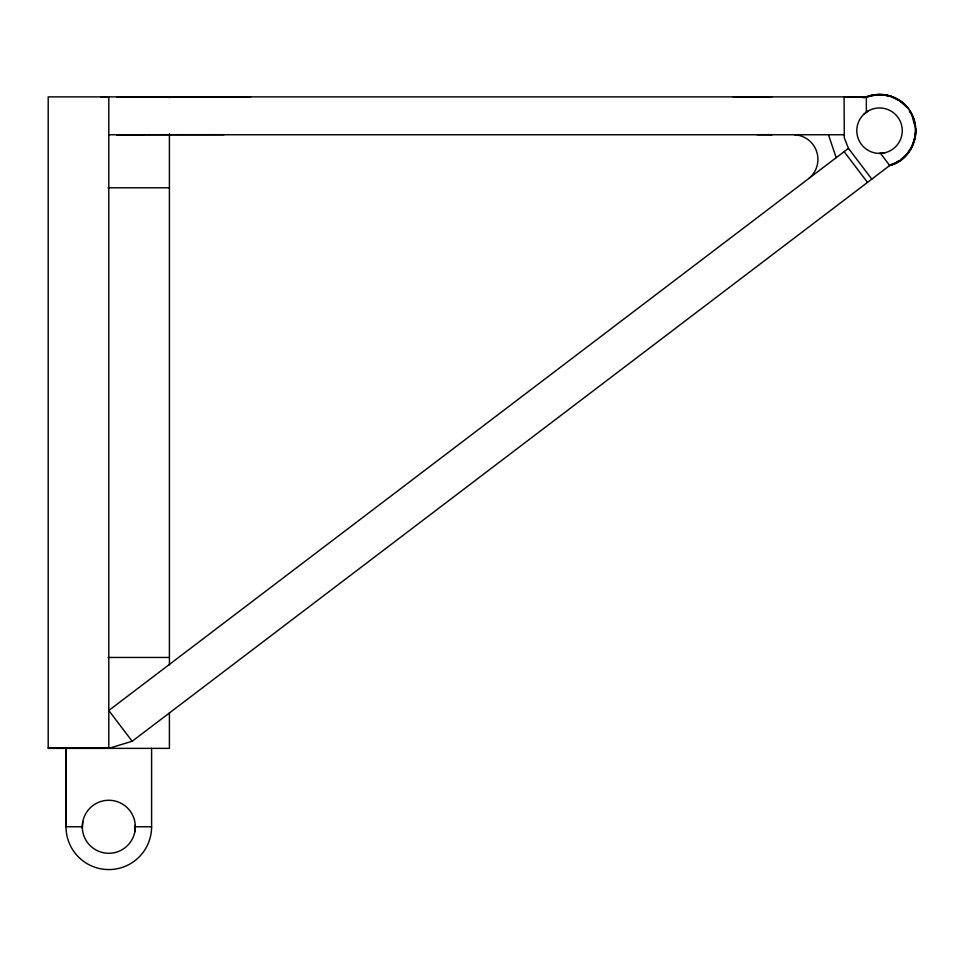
<?xml version="1.0" encoding="UTF-8"?>
<svg xmlns="http://www.w3.org/2000/svg" width="964" height="964" viewBox="0 0 964 964"><rect width="100%" height="100%" fill="white"/><g stroke="black" fill="none" stroke-linecap="round" stroke-linejoin="round"><path stroke-width="1.45" d="M82.35 828.498L82.796 821.593M134.803 831.956A26.51 26.51 0 0 0 100.292 801.662A26.51 26.51 0 0 0 91.315 846.705A26.51 26.51 0 0 0 134.803 831.956L135.261 825.051M895.604 98.28C924.452 111.041 920.885 157.891 889.724 165.519L132.176 741.256L108.799 748.365L108.799 96.882L100.871 96.978M915.764 128.537C916.583 144.998 905.521 160.723 889.724 165.519L880.409 153.264M915.426 132.875C914.402 143.021 909.654 153.18 901.147 159.12M844.078 96.882L844.295 137.864L848.453 148.36L108.799 710.492L132.176 741.256M863.78 114.306L868.552 110.788A22.726 22.726 0 0 1 902.256 131.128A22.726 22.726 0 0 1 867.793 150.143A22.726 22.726 0 0 1 868.552 110.788M898.93 160.614L895.592 162.868L889.338 165.025M866.347 97.521C880.06 90.881 897.809 95.713 907.064 107.522M843.729 96.906L866.347 96.882C875.553 93.568 885.783 94.014 894.833 97.786M169.411 712.806L169.411 748.365L48.2 748.365L48.2 96.882L866.347 96.882L875.035 95.267M879.096 153.409L884.988 152.746M879.048 94.978L881.723 94.797M250.628 96.882L116.668 96.942L143.901 96.966M733.23 96.882L771.863 96.894L770.152 96.894M224.07 134.683L116.668 134.731L143.901 134.755M756.957 134.683L771.875 134.683L770.152 134.683M108.799 134.755L844.078 134.755M108.052 187.787L169.411 187.787M108.052 657.46L169.411 657.46M48.2 747.944L108.799 747.944M82.458 826.775L65.998 826.775L65.998 748.365L65.998 826.775A42.802 42.802 0 0 0 108.799 869.576A42.802 42.802 0 0 0 151.601 826.775L151.601 748.365M135.153 826.775L151.601 826.775M885.675 95.556L890.941 96.581L899.376 100.69L906.461 106.847M909.835 110.86L912.221 115.644M848.453 148.36L871.83 179.123M844.127 151.649L867.504 182.401M909.462 111.294L911.715 114.632L914.957 126.188M828.462 134.755L836.186 157.674M913.884 118.994L915.041 124.886M866.347 96.882L866.347 112.427M169.411 96.882L169.411 97.665M169.411 133.863L169.411 664.883M863.828 97.979A36.295 36.295 0 0 1 913.426 117.704A36.295 36.295 0 0 1 889.724 165.519M794.469 134.755A24.642 24.642 0 0 1 809.061 178.292"/></g></svg>
